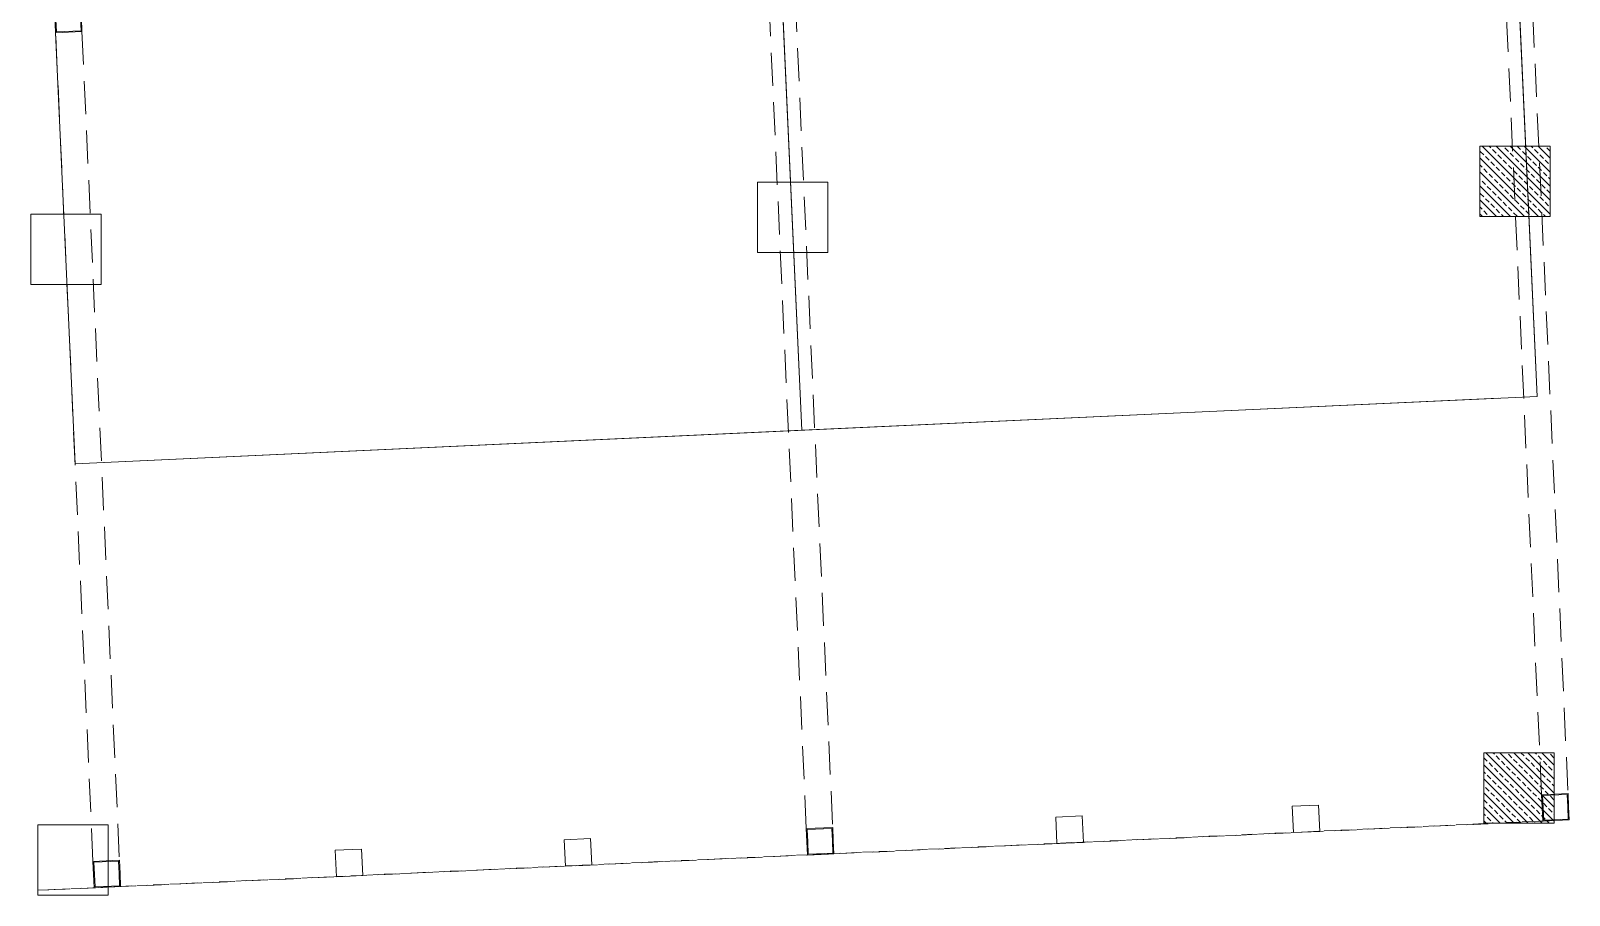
# Model space of a CAD drawing. Extents: x 309271 to 319232, y 6123 to 12941.
# Drawn here: x 317300 to 319047, y 7657 to 8638 of the extents above; entities that cross this region are included whole.
import ezdxf

# ---------------------------------------------------------------- set-up
doc = ezdxf.new("R2010")
doc.units = 0
doc.header["$LTSCALE"] = 25
doc.header["$MEASUREMENT"] = 0
doc.linetypes.add('DASHED', pattern=[0.75, 0.5, -0.25])
doc.linetypes.add('DUZ', pattern=[0])
for name, color, linetype, lineweight in [('DUVAR', 11, 'CONTINUOUS', 0), ('IMARSINIRI', 70, 'DUZ', 15), ('IZDUSUM', 130, 'DASHED', 18), ('t_kolon_rev', 1, 'CONTINUOUS', 0), ('t_kolon_tarama_rev', 9, 'CONTINUOUS', 0), ('TERAS', 2, 'CONTINUOUS', 0)]:
    doc.layers.add(name, color=color, linetype=linetype, lineweight=lineweight)
pattern_1 = [(135, (102095.82, -586205.287), (-7.95495129, -7.95495129), []), (135, (102095.82, -586197.332), (-7.95495129, -7.95495129), [5.625, -2.8125])]

msp = doc.modelspace()

# ---------------------------------------------------------------- hatches: boundary and pattern name
at = {"layer": 't_kolon_tarama_rev'}
h = msp.add_hatch(dxfattribs=at)
h.set_pattern_fill('ANSI33', color=256, scale=45, angle=90, style=0)
h.set_pattern_definition(pattern_1)
h.paths.add_polyline_path([(318945.1, 8506.9), (319025.1, 8506.9), (319025.1, 8426.9), (318945.1, 8426.9)])
h = msp.add_hatch(dxfattribs=at)
h.set_pattern_fill('ANSI33', color=256, scale=45, angle=90, style=0)
h.set_pattern_definition(pattern_1)
h.paths.add_polyline_path([(318949.8, 7818.5), (319029.8, 7818.5), (319029.8, 7738.5), (318949.8, 7738.5)])

# ---------------------------------------------------------------- linework, layer by layer
at = {"layer": 'DUVAR'}
for points, elevation in [([(318732.1, 7757.7), (318762.1, 7759.1), (318763.4, 7729.2), (318733.5, 7727.8), (318732.1, 7757.7)], -722022342203.7), ([(318463.7, 7745.4), (318493.7, 7746.8), (318495.1, 7716.8), (318465.1, 7715.4), (318463.7, 7745.4)], -1444044682314.8), ([(317645.4, 7707.8), (317675.4, 7709.2), (317676.8, 7679.2), (317646.8, 7677.8), (317645.4, 7707.8)], -722022342203.7), ([(317905.4, 7719.8), (317935.4, 7721.2), (317936.8, 7691.2), (317906.8, 7689.8), (317905.4, 7719.8)], -1444044682314.8)]:
    msp.add_lwpolyline(points, dxfattribs=dict(at, elevation=elevation))
at = {"layer": 'IMARSINIRI', "linetype": 'DASHED', "ltscale": 2}
msp.add_lwpolyline([(319029.8, 7741.4), (317307.7, 7662.2)], dxfattribs=at)
at = {"layer": 'IZDUSUM', "linetype": 'DASHED', "ltscale": 3}
for p, q in [((319015.4, 7770.8, -2092.6), (318973, 8711.1)), ((319002.9, 8712.5), (319045.4, 7772.2, -2092.6)), ((318180.4, 7732.4, -2166067022425.9), (318138, 8672.7, -2166067020333.3)), ((318167.9, 8674.1, -2166067020333.3), (318210.4, 7733.8, -2166067022425.9)), ((317370.4, 7695.1, -2092.6), (317328, 8635.5)), ((317357.9, 8636.9), (317400.4, 7696.5, -2092.6))]:
    msp.add_line(p, q, dxfattribs=at)
at = {"layer": 'IZDUSUM', "linetype": 'DASHED'}
msp.add_line((317307.7, 7662.4, -856.6), (319029.8, 7741.7, -469.1), dxfattribs=at)
at = {"layer": 't_kolon_rev'}
msp.add_lwpolyline([(317327.3, 8650.5), (317328, 8635.5), (317357.9, 8636.9), (317357.2, 8651.9), (317356.2, 8651.8), (317356.9, 8637.8), (317328.9, 8636.5), (317328.3, 8650.5), (317327.3, 8650.5)], dxfattribs=at)
for points, elevation in [([(318945.1, 8506.9), (319025.1, 8506.9), (319025.1, 8426.9), (318945.1, 8426.9)], 14060.3), ([(318124.9, 8466.1), (318204.9, 8466.1), (318204.9, 8386.1), (318124.9, 8386.1)], 14095.5), ([(317299.8, 8429.8), (317379.8, 8429.8), (317379.8, 8349.8), (317299.8, 8349.8)], 14061.9), ([(318949.8, 7818.5), (319029.8, 7818.5), (319029.8, 7738.5), (318949.8, 7738.5)], 14053.6), ([(317307.7, 7736.8), (317387.7, 7736.8), (317387.7, 7656.8), (317307.7, 7656.8)], 14076.8)]:
    msp.add_lwpolyline(points, close=True, dxfattribs=dict(at, elevation=elevation))
for points, elevation in [([(319017.1, 7755.8), (319016.5, 7769.8), (319044.4, 7771.1), (319045.1, 7757.1), (319046.1, 7757.2), (319045.4, 7772.2), (319015.4, 7770.8), (319016.1, 7755.8), (319017.1, 7755.8)], -2092.6), ([(319016.1, 7755.8), (319016.8, 7740.8), (319046.8, 7742.2), (319046.1, 7757.2), (319045.1, 7757.1), (319045.7, 7743.1), (319017.8, 7741.8), (319017.1, 7755.8), (319016.1, 7755.8)], -2092.6), ([(318182.1, 7717.4), (318181.5, 7731.4), (318209.4, 7732.7), (318210.1, 7718.7), (318211.1, 7718.8), (318210.4, 7733.8), (318180.4, 7732.4), (318181.1, 7717.4), (318182.1, 7717.4)], -2166067022425.9), ([(318181.1, 7717.4), (318181.8, 7702.4), (318211.8, 7703.8), (318211.1, 7718.8), (318210.1, 7718.7), (318210.7, 7704.7), (318182.7, 7703.4), (318182.1, 7717.4), (318181.1, 7717.4)], -2166067022425.9), ([(317372.1, 7680.2), (317371.5, 7694.2), (317399.4, 7695.5), (317400.1, 7681.5), (317401.1, 7681.5), (317400.4, 7696.5), (317370.4, 7695.1), (317371.1, 7680.2), (317372.1, 7680.2)], -2092.6), ([(317371.1, 7680.2), (317371.8, 7665.2), (317401.8, 7666.6), (317401.1, 7681.5), (317400.1, 7681.5), (317400.7, 7667.5), (317372.8, 7666.2), (317372.1, 7680.2), (317371.1, 7680.2)], -2092.6)]:
    msp.add_lwpolyline(points, dxfattribs=dict(at, elevation=elevation))
at = {"layer": 'TERAS'}
for p, q in [((318988, 8711.8), (319010.5, 8222.9)), ((318153, 8673.4, -2166067020333.3), (318175.5, 8184.5, 82700496923.4)), ((318966.3, 8220.9), (317350.1, 8146.5))]:
    msp.add_line(p, q, dxfattribs=at)
at = {"layer": 'TERAS', "elevation": 82700496923.4}
msp.add_lwpolyline([(318175.5, 8184.5), (319010.5, 8222.9), (318988, 8711.8), (318982.8, 8743.2), (318151.7, 8701)], close=True, dxfattribs=at)
at = {"layer": 'TERAS'}
msp.add_lwpolyline([(317350.1, 8146.5), (318175.5, 8184.5), (318153, 8673.4), (318153, 8673.4), (318151.7, 8701), (317326.6, 8665.5), (317328, 8635.5)], close=True, dxfattribs=at)
at = {"layer": 'TERAS', "elevation": -1012.8}
msp.add_lwpolyline([(317350.1, 8146.5), (317328, 8635.5)], dxfattribs=at)

doc.saveas('drawing.dxf')
